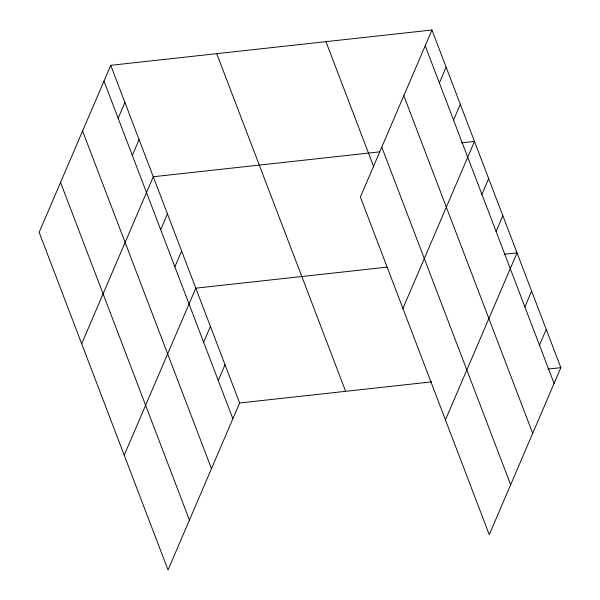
<?xml version="1.0" encoding="UTF-8"?>
<svg xmlns="http://www.w3.org/2000/svg" width="600" height="600" viewBox="0 0 600 600"><rect width="100%" height="100%" fill="white"/><g stroke="black" fill="none" stroke-linecap="round" stroke-linejoin="round"><path stroke-width="0.9" d="M110.738 65.317L39.15 232.335L168.038 570L239.625 402.982L110.738 65.317L431.963 30L560.85 367.665L489.263 534.683L360.375 197.017L431.963 30M118.155 118.23L124.913 102.458M132.33 155.377L139.095 139.605M81.683 343.763L153.27 176.745L379.65 151.86M160.688 229.665L167.445 213.892M174.863 266.805L181.627 251.032M124.215 455.197L195.803 288.173L386.955 267.157M203.647 342.218L210.405 326.445M218.257 380.483L225.015 364.71M439.38 82.92L446.138 67.14M453.555 120.06L460.312 104.288M402.908 308.445L474.495 141.428L461.475 142.86M481.912 194.347L488.67 178.575M496.088 231.487L502.853 215.715M445.44 419.88L517.028 252.855L504.007 254.288M524.873 306.9L531.63 291.127M539.482 345.173L546.24 329.392M239.625 402.982L431.707 381.862M547.83 369.097L560.85 367.665M425.197 45.773L554.085 383.438M403.808 95.685L532.695 433.35M381.765 147.105L510.653 484.77M325.957 41.655L373.763 166.905M216.743 53.662L345.63 391.327M103.972 81.09L232.86 418.755M82.582 131.002L211.47 468.668M60.547 182.422L189.428 520.088"/></g></svg>
